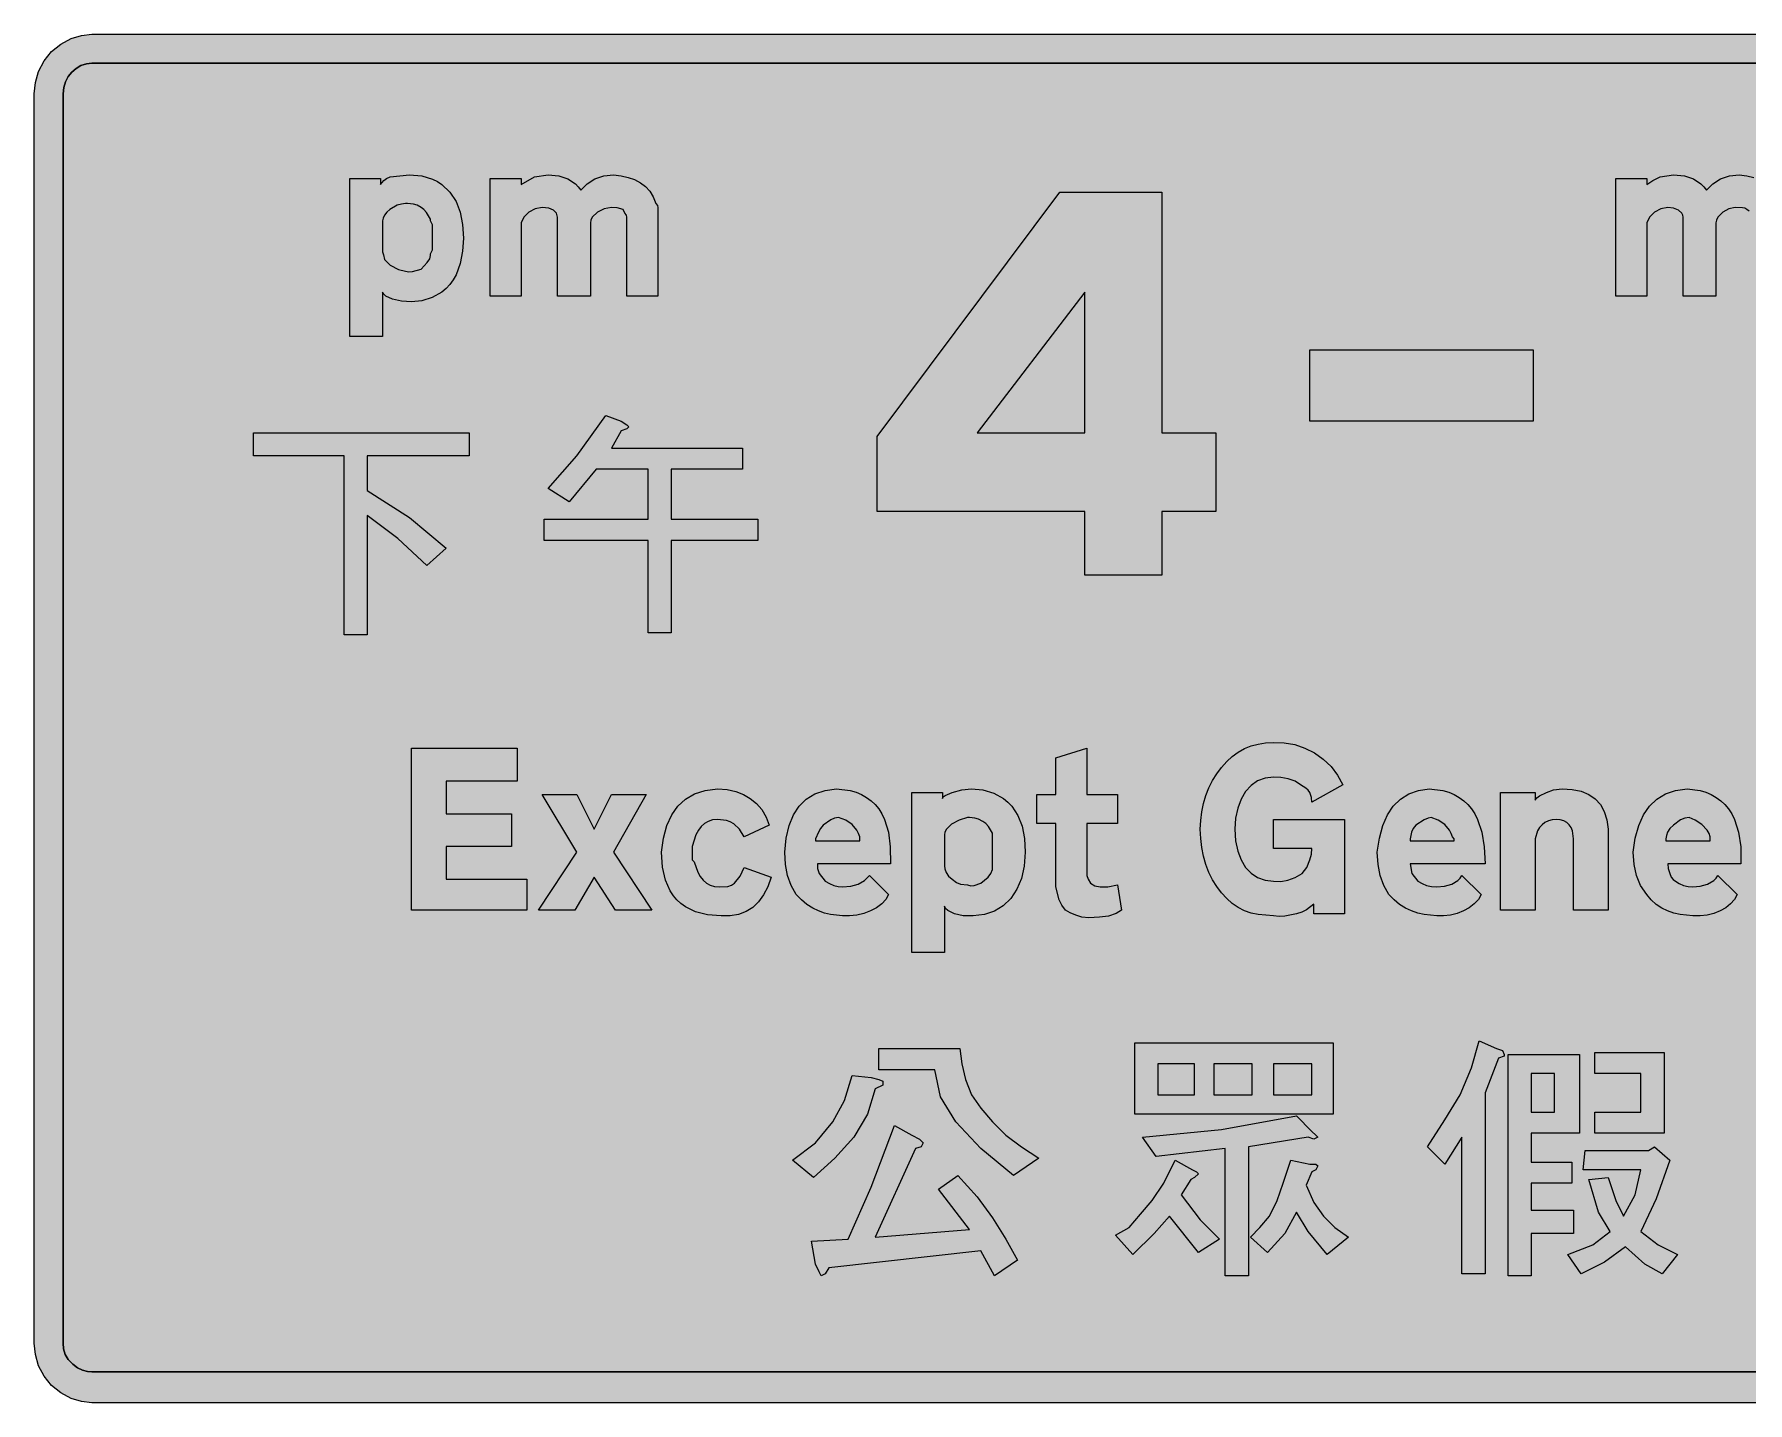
# Model space of a CAD drawing. Header units: metres. Extents: x 23 to 548, y 30 to 244.
# Drawn here: x 23.5 to 290.6, y 30.4 to 243.7 of the extents above; entities that cross this region are included whole.
import ezdxf

# ---------------------------------------------------------------- set-up
doc = ezdxf.new("R2010")
doc.units = ezdxf.units.M
doc.layers.add('FILL_BLACK_000000', color=7, linetype='Continuous', true_color=0x000000)
doc.layers.add('FILL_WHITE_FFFFFF', color=7, linetype='Continuous', true_color=0xffffff)

msp = doc.modelspace()

# ---------------------------------------------------------------- hatches: boundary and pattern name
at = {"layer": 'FILL_BLACK_000000', "true_color": 0x000000}
h = msp.add_hatch(color=7, dxfattribs=at)
h.dxf.hatch_style = 1
h.paths.add_polyline_path([(540.65, 243.47), (542.19, 243.06), (543.95, 242.12), (544.76, 241.58), (545.49, 240.96), (546.11, 240.23), (546.65, 239.42), (547.59, 237.66), (548, 236.12), (548.19, 234.36), (548.19, 39.66), (548.02, 37.87), (547.52, 36.13), (546.67, 34.51), (545.49, 33.06), (544.76, 32.44), (543.95, 31.9), (542.19, 30.96), (540.65, 30.55), (538.89, 30.36), (32.49, 30.36), (30.87, 30.53), (29.23, 31.03), (27.64, 31.88), (26.19, 33.06), (25.01, 34.51), (24.16, 36.13), (23.66, 37.87), (23.49, 39.66), (23.49, 234.36), (23.66, 236.15), (24.16, 237.88), (25.01, 239.51), (26.19, 240.96), (27.64, 242.14), (29.23, 242.99), (30.87, 243.49), (32.49, 243.66), (538.89, 243.66), (540.65, 243.47)])
h.paths.add_polyline_path([(30.77, 238.79), (30.01, 238.35), (29.34, 237.77), (28.78, 237.07), (28.36, 236.25), (28.08, 235.34), (27.99, 234.36), (27.99, 39.66), (28.06, 38.76), (28.29, 37.9), (28.75, 37.09), (29.49, 36.36), (30.21, 35.79), (30.99, 35.42), (31.77, 35.22), (32.49, 35.16), (538.89, 35.16), (539.79, 35.2), (540.69, 35.46), (541.14, 35.56), (541.55, 35.8), (542.19, 36.36), (542.8, 37.09), (543.28, 37.9), (543.58, 38.76), (543.69, 39.66), (543.69, 234.36), (543.58, 235.26), (543.28, 236.12), (542.8, 236.93), (542.19, 237.66), (541.46, 238.27), (540.65, 238.75), (539.79, 239.05), (538.89, 239.16), (32.49, 239.16), (31.61, 239.06), (30.77, 238.79)], flags=16)
h = msp.add_hatch(color=7, dxfattribs=at)
h.dxf.hatch_style = 1
h.paths.add_polyline_path([(89.9, 207.92), (89.25, 206.16), (88.81, 205.38), (88.29, 204.66), (87.69, 204.03), (87.01, 203.48), (85.51, 202.63), (83.9, 202.13), (82.29, 201.96), (80.74, 202.07), (79.36, 202.37), (78.32, 202.85), (77.98, 203.14), (77.79, 203.46), (77.79, 196.56), (72.69, 196.56), (72.69, 221.16), (77.49, 221.16), (77.49, 220.26), (78.01, 220.86), (78.42, 221.19), (78.99, 221.46), (81.99, 221.76), (83.9, 221.59), (85.59, 221.08), (86.35, 220.71), (87.05, 220.24), (88.29, 219.06), (89.25, 217.6), (89.9, 215.91), (90.27, 214), (90.39, 211.86), (90.27, 209.85), (89.9, 207.92)])
h.paths.add_polyline_path([(82.48, 206.68), (83.79, 207.06), (84.76, 208.11), (85.14, 208.66), (85.29, 209.16), (85.29, 209.46), (85.59, 210.06), (85.59, 213.96), (85.29, 214.56), (85.29, 214.86), (84.65, 215.87), (84.24, 216.34), (83.79, 216.66), (83.17, 217.01), (82.63, 217.19), (81.69, 217.26), (81.39, 217.26), (80.72, 217.19), (80.07, 217.01), (78.91, 216.36), (78.45, 215.94), (78.1, 215.49), (77.87, 215.02), (77.79, 214.56), (77.79, 209.76), (77.94, 209.27), (78.09, 208.56), (78.99, 207.66), (80.3, 206.98), (81.39, 206.76), (81.89, 206.64), (82.48, 206.68)], flags=16)
h = msp.add_hatch(color=7, dxfattribs=at)
h.dxf.hatch_style = 1
h.paths.add_polyline_path([(112.34, 216.45), (111.28, 215.91), (110.49, 215.14), (110.27, 214.71), (110.19, 214.26), (110.19, 202.86), (105.09, 202.86), (105.09, 215.16), (104.93, 215.77), (104.45, 216.25), (103.7, 216.55), (102.69, 216.66), (101.58, 216.45), (100.59, 215.91), (99.82, 215.14), (99.39, 214.26), (99.39, 202.86), (94.59, 202.86), (94.59, 221.16), (99.39, 221.16), (99.39, 220.26), (101.49, 221.46), (103.59, 221.76), (105.27, 221.6), (106.7, 221.12), (107.85, 220.37), (108.31, 219.89), (108.69, 219.36), (109.7, 220.37), (110.9, 221.12), (112.28, 221.6), (113.79, 221.76), (114.98, 221.6), (116.09, 221.35), (117.09, 221), (117.99, 220.52), (118.78, 219.92), (119.44, 219.19), (119.98, 218.3), (120.39, 217.26), (120.65, 216.96), (120.69, 216.66), (120.69, 216.06), (120.69, 215.76), (120.69, 202.86), (115.89, 202.86), (115.89, 215.16), (115.85, 215.46), (115.59, 215.76), (115.29, 216.36), (114.39, 216.62), (113.49, 216.66), (112.34, 216.45)])
h = msp.add_hatch(color=7, dxfattribs=at)
h.dxf.hatch_style = 1
h.paths.add_polyline_path([(287.71, 216.45), (286.74, 215.91), (285.99, 215.14), (285.77, 214.71), (285.69, 214.26), (285.69, 202.86), (280.59, 202.86), (280.59, 215.16), (280.54, 215.48), (280.38, 215.77), (279.84, 216.25), (279.07, 216.55), (278.19, 216.66), (277.08, 216.45), (276.09, 215.91), (275.32, 215.14), (274.89, 214.26), (274.89, 202.86), (270.09, 202.86), (270.09, 221.16), (274.89, 221.16), (274.89, 220.26), (275.83, 220.86), (276.99, 221.46), (279.09, 221.76), (280.77, 221.6), (282.2, 221.12), (283.35, 220.37), (283.81, 219.89), (284.19, 219.36), (285.2, 220.37), (286.4, 221.12), (287.78, 221.6), (289.29, 221.76), (290.48, 221.6), (291.59, 221.35), (292.59, 221), (293.49, 220.52), (294.28, 219.92), (294.94, 219.19), (295.48, 218.3), (295.89, 217.26), (296.19, 216.66), (296.19, 216.06), (296.19, 215.76), (296.19, 202.86), (291.39, 202.86), (291.39, 215.16), (291.16, 215.76), (290.88, 216.09), (290.49, 216.36), (290.21, 216.53), (289.81, 216.62), (288.69, 216.66), (287.71, 216.45)])
h = msp.add_hatch(color=7, dxfattribs=at)
h.dxf.hatch_style = 1
h.paths.add_polyline_path([(207.69, 169.26), (199.29, 169.26), (199.29, 159.36), (187.29, 159.36), (187.29, 169.26), (154.89, 169.26), (154.89, 180.96), (183.39, 219.06), (199.29, 219.06), (199.29, 181.56), (207.69, 181.56), (207.69, 169.26)])
h.paths.add_polyline_path([(187.29, 181.56), (187.29, 203.46), (170.49, 181.56), (187.29, 181.56)], flags=16)
h = msp.add_hatch(color=7, dxfattribs=at)
h.dxf.hatch_style = 1
h.paths.add_polyline_path([(222.39, 194.46), (257.19, 194.46), (257.19, 183.36), (222.39, 183.36), (222.39, 194.46)])
h = msp.add_hatch(color=7, dxfattribs=at)
h.dxf.hatch_style = 1
h.paths.add_polyline_path([(108.09, 177.96), (112.59, 184.26), (114.99, 183.36), (115.89, 182.76), (116.19, 182.46), (115.89, 182.16), (114.99, 181.86), (113.49, 179.16), (133.89, 179.16), (133.89, 175.86), (122.79, 175.86), (122.79, 168.06), (136.29, 168.06), (136.29, 164.76), (122.79, 164.76), (122.79, 150.36), (119.19, 150.36), (119.19, 164.76), (102.99, 164.76), (102.99, 168.06), (119.19, 168.06), (119.19, 175.86), (111.09, 175.86), (106.89, 170.76), (103.59, 172.86), (108.09, 177.96)])
h = msp.add_hatch(color=7, dxfattribs=at)
h.dxf.hatch_style = 1
h.paths.add_polyline_path([(91.29, 181.56), (91.29, 177.96), (75.39, 177.96), (75.39, 172.56), (81.99, 168.36), (87.69, 163.56), (84.69, 160.86), (80.19, 165.06), (75.39, 168.66), (75.39, 150.06), (71.79, 150.06), (71.79, 177.96), (57.69, 177.96), (57.69, 181.56), (91.29, 181.56)])
h = msp.add_hatch(color=7, dxfattribs=at)
h.dxf.hatch_style = 1
h.paths.add_polyline_path([(87.69, 111.96), (100.29, 111.96), (100.29, 107.16), (82.29, 107.16), (82.29, 132.36), (98.79, 132.36), (98.79, 127.26), (87.69, 127.26), (87.69, 122.16), (97.89, 122.16), (97.89, 117.06), (87.69, 117.06), (87.69, 111.96)])
h = msp.add_hatch(color=7, dxfattribs=at)
h.dxf.hatch_style = 1
h.paths.add_polyline_path([(192.39, 125.16), (192.39, 120.66), (187.59, 120.66), (187.59, 112.56), (187.78, 111.96), (188.19, 111.36), (188.83, 110.95), (189.69, 110.76), (190.89, 110.76), (192.39, 111.06), (192.99, 107.16), (192.15, 106.59), (191, 106.22), (189.57, 106.02), (187.89, 105.96), (186.82, 106.06), (185.86, 106.34), (185.02, 106.72), (184.29, 107.16), (183.72, 107.89), (183.31, 108.73), (182.79, 110.76), (182.79, 120.66), (179.79, 120.66), (179.79, 125.16), (182.79, 125.16), (182.79, 130.86), (187.59, 132.36), (187.59, 125.16), (192.39, 125.16)])
h = msp.add_hatch(color=7, dxfattribs=at)
h.dxf.hatch_style = 1
h.paths.add_polyline_path([(205.35, 121.11), (205.51, 122.44), (205.78, 123.75), (206.15, 125.01), (206.62, 126.22), (207.19, 127.35), (207.85, 128.41), (208.59, 129.36), (209.41, 130.3), (210.28, 131.11), (211.21, 131.78), (212.19, 132.32), (213.23, 132.74), (214.33, 133.03), (215.48, 133.2), (216.69, 133.26), (218.37, 133.23), (220.02, 132.95), (221.61, 132.41), (223.1, 131.65), (224.47, 130.67), (225.68, 129.51), (226.69, 128.16), (227.49, 126.66), (222.69, 123.96), (222.65, 124.71), (222.39, 125.46), (222.11, 125.86), (221.75, 126.17), (220.89, 126.66), (220.06, 127.23), (219.01, 127.6), (217.85, 127.8), (216.69, 127.86), (215.4, 127.71), (214.23, 127.27), (213.21, 126.56), (212.34, 125.61), (211.64, 124.43), (211.12, 123.05), (210.8, 121.49), (210.69, 119.76), (210.8, 117.95), (211.12, 116.34), (211.64, 114.96), (212.34, 113.8), (213.21, 112.88), (214.23, 112.21), (215.4, 111.8), (216.69, 111.66), (217.82, 111.59), (218.94, 111.81), (220.06, 112.25), (221.19, 112.86), (221.9, 113.8), (222.39, 114.96), (222.65, 115.86), (222.69, 116.76), (216.69, 116.76), (216.69, 121.26), (227.79, 121.26), (227.79, 106.56), (222.99, 106.56), (222.99, 108.06), (221.86, 107.2), (221.13, 106.84), (220.29, 106.56), (218.49, 106.18), (217.59, 106.14), (216.69, 106.26), (214.33, 106.44), (213.23, 106.69), (212.19, 107.05), (211.21, 107.53), (210.28, 108.16), (209.41, 108.93), (208.59, 109.86), (207.85, 110.81), (207.19, 111.87), (206.62, 113.02), (206.15, 114.25), (205.78, 115.55), (205.51, 116.91), (205.35, 118.31), (205.29, 119.76), (205.35, 121.11)])
h = msp.add_hatch(color=7, dxfattribs=at)
h.dxf.hatch_style = 1
h.paths.add_polyline_path([(131.5, 125.95), (132.88, 125.65), (134.08, 125.17), (135.09, 124.56), (136.11, 123.78), (136.93, 122.8), (137.58, 121.65), (138.09, 120.36), (134.19, 118.56), (133.45, 119.74), (132.54, 120.58), (132, 120.88), (131.41, 121.09), (129.99, 121.26), (129.24, 121.19), (128.58, 120.98), (127.99, 120.64), (127.48, 120.17), (127.03, 119.58), (126.66, 118.86), (126.09, 117.06), (126.09, 116.16), (126.09, 114.96), (126.39, 114.66), (126.96, 113.04), (127.33, 112.37), (127.78, 111.81), (128.29, 111.36), (128.88, 111.03), (129.54, 110.83), (130.29, 110.76), (131.6, 110.83), (132.19, 111.01), (132.69, 111.36), (133.55, 112.45), (134.19, 113.76), (138.39, 112.26), (137.87, 110.78), (137.21, 109.51), (136.42, 108.44), (135.5, 107.57), (134.46, 106.92), (133.29, 106.48), (132, 106.26), (130.59, 106.26), (128.47, 106.41), (126.61, 106.88), (125.01, 107.65), (124.32, 108.15), (123.69, 108.73), (123.13, 109.39), (122.65, 110.13), (121.9, 111.83), (121.44, 113.84), (121.29, 116.16), (121.61, 118.38), (122.14, 120.32), (122.88, 121.98), (123.84, 123.36), (125.02, 124.46), (126.44, 125.27), (128.09, 125.81), (129.99, 126.06), (131.5, 125.95)])
h = msp.add_hatch(color=7, dxfattribs=at)
h.dxf.hatch_style = 1
h.paths.add_polyline_path([(145.63, 113.61), (145.89, 112.86), (146.79, 111.66), (147.46, 111.27), (148.14, 110.98), (148.82, 110.82), (149.49, 110.76), (150.78, 110.87), (151.93, 111.21), (152.91, 111.77), (153.69, 112.56), (156.69, 109.56), (156.25, 108.8), (155.61, 108.12), (154.81, 107.51), (153.88, 107.01), (152.85, 106.62), (151.75, 106.35), (150.62, 106.23), (149.49, 106.26), (147.65, 106.44), (146.71, 106.67), (145.78, 107.01), (144.86, 107.46), (143.96, 108.03), (143.1, 108.73), (142.29, 109.56), (141.5, 110.97), (140.94, 112.52), (140.6, 114.24), (140.49, 116.16), (140.71, 118.38), (141.17, 120.32), (141.84, 121.98), (142.74, 123.36), (143.86, 124.46), (145.21, 125.27), (146.79, 125.81), (148.59, 126.06), (150.69, 125.78), (151.62, 125.51), (152.48, 125.16), (153.26, 124.72), (153.96, 124.2), (154.6, 123.6), (155.15, 122.91), (155.64, 122.14), (156.05, 121.28), (156.65, 119.31), (156.96, 117), (156.99, 114.36), (145.59, 114.36), (145.63, 113.61)])
h.paths.add_polyline_path([(152.19, 118.26), (152.19, 118.56), (152.02, 119.11), (151.76, 119.62), (150.99, 120.51), (150, 121.18), (148.89, 121.56), (148.26, 121.46), (147.69, 121.19), (146.49, 120.36), (146.09, 119.86), (145.78, 119.31), (145.29, 118.26), (145.29, 117.96), (152.19, 117.96), (152.19, 118.26)], flags=16)
h = msp.add_hatch(color=7, dxfattribs=at)
h.dxf.hatch_style = 1
h.paths.add_polyline_path([(177.4, 112.08), (176.69, 110.39), (175.74, 108.96), (174.56, 107.81), (173.18, 106.96), (171.62, 106.44), (169.89, 106.26), (168.34, 106.24), (166.96, 106.56), (165.92, 107.1), (165.58, 107.42), (165.39, 107.76), (165.39, 100.56), (160.29, 100.56), (160.29, 125.46), (165.09, 125.46), (165.09, 124.56), (165.2, 124.79), (165.5, 125.01), (166.59, 125.46), (168.09, 125.87), (169.59, 126.06), (171.38, 125.89), (173.08, 125.38), (174.61, 124.54), (175.29, 123.99), (175.89, 123.36), (176.85, 121.9), (177.5, 120.21), (177.87, 118.3), (177.99, 116.16), (177.84, 114.01), (177.4, 112.08)])
h.paths.add_polyline_path([(170.04, 110.98), (171.09, 111.36), (172.22, 112.3), (172.61, 112.84), (172.89, 113.46), (172.89, 114.06), (172.89, 114.36), (172.89, 118.26), (172.89, 118.86), (172.89, 119.16), (172.25, 120.17), (171.84, 120.64), (171.39, 120.96), (170.72, 121.31), (170.11, 121.49), (169.29, 121.56), (168.99, 121.56), (167.67, 121.18), (166.51, 120.55), (165.7, 119.75), (165.47, 119.31), (165.39, 118.86), (165.39, 114.06), (165.45, 113.56), (165.65, 113.01), (166.02, 112.46), (166.59, 111.96), (167.26, 111.44), (167.9, 111.17), (168.99, 111.06), (169.49, 110.94), (170.04, 110.98)], flags=16)
h = msp.add_hatch(color=7, dxfattribs=at)
h.dxf.hatch_style = 1
h.paths.add_polyline_path([(238.29, 112.86), (239.19, 111.66), (239.87, 111.27), (240.58, 110.98), (241.34, 110.82), (242.19, 110.76), (243.35, 110.87), (244.48, 111.21), (245.44, 111.77), (245.81, 112.14), (246.09, 112.56), (249.09, 109.56), (248.65, 108.8), (248.01, 108.12), (247.22, 107.51), (246.31, 107.01), (245.32, 106.62), (244.28, 106.35), (243.22, 106.23), (242.19, 106.26), (240.17, 106.44), (239.18, 106.67), (238.21, 107.01), (237.27, 107.46), (236.37, 108.03), (235.5, 108.73), (234.69, 109.56), (233.9, 110.97), (233.34, 112.52), (233, 114.24), (232.89, 116.16), (233.21, 118.38), (233.73, 120.32), (234.45, 121.98), (235.36, 123.36), (236.48, 124.46), (237.78, 125.27), (239.29, 125.81), (240.99, 126.06), (243.09, 125.78), (244.02, 125.51), (244.88, 125.16), (245.67, 124.72), (246.38, 124.2), (247.02, 123.6), (247.59, 122.91), (248.09, 122.14), (248.52, 121.28), (249.17, 119.31), (249.56, 117), (249.69, 114.36), (237.99, 114.36), (238.29, 112.86)])
h.paths.add_polyline_path([(244.89, 118.26), (244.59, 118.56), (244.42, 119.11), (244.16, 119.62), (243.39, 120.51), (242.4, 121.18), (241.29, 121.56), (240.79, 121.46), (240.2, 121.19), (238.89, 120.36), (238.5, 119.86), (238.21, 119.31), (237.99, 118.26), (237.99, 117.96), (244.89, 117.96), (244.89, 118.26)], flags=16)
h = msp.add_hatch(color=7, dxfattribs=at)
h.dxf.hatch_style = 1
h.paths.add_polyline_path([(263.49, 107.16), (263.49, 117.66), (263.49, 117.96), (263.49, 118.26), (263.32, 119.49), (263.11, 120), (262.82, 120.43), (262.44, 120.79), (261.97, 121.04), (261.42, 121.2), (260.79, 121.26), (260.14, 121.2), (259.56, 121.04), (259.03, 120.79), (258.58, 120.43), (258.19, 120), (257.88, 119.49), (257.49, 118.26), (257.49, 107.16), (252.09, 107.16), (252.09, 125.46), (257.49, 125.46), (257.49, 124.26), (257.77, 124.66), (258.16, 124.97), (259.29, 125.46), (260.38, 125.87), (261.69, 126.06), (263.28, 125.96), (264.67, 125.67), (265.87, 125.17), (266.86, 124.48), (267.67, 123.6), (268.27, 122.52), (268.68, 121.24), (268.89, 119.76), (268.89, 119.46), (268.89, 107.16), (263.49, 107.16)])
h = msp.add_hatch(color=7, dxfattribs=at)
h.dxf.hatch_style = 1
h.paths.add_polyline_path([(278.23, 113.61), (278.49, 112.86), (278.72, 112.26), (279, 111.93), (279.39, 111.66), (279.94, 111.27), (280.63, 110.98), (281.37, 110.82), (282.09, 110.76), (283.25, 110.87), (284.38, 111.21), (285.34, 111.77), (285.71, 112.14), (285.99, 112.56), (288.99, 109.56), (288.56, 108.8), (287.95, 108.12), (287.2, 107.51), (286.33, 107.01), (285.35, 106.62), (284.31, 106.35), (283.21, 106.23), (282.09, 106.26), (280.08, 106.44), (279.1, 106.67), (278.15, 107.01), (277.25, 107.46), (276.39, 108.03), (275.61, 108.73), (274.89, 109.56), (273.93, 110.97), (273.28, 112.52), (272.91, 114.24), (272.79, 116.16), (273.11, 118.38), (273.64, 120.32), (274.37, 121.98), (275.3, 123.36), (276.45, 124.46), (277.81, 125.27), (279.39, 125.81), (281.19, 126.06), (283.2, 125.78), (284.11, 125.51), (284.95, 125.16), (285.72, 124.72), (286.43, 124.2), (287.07, 123.6), (287.64, 122.91), (288.14, 122.14), (288.57, 121.28), (289.21, 119.31), (289.55, 117), (289.59, 114.36), (278.19, 114.36), (278.23, 113.61)])
h.paths.add_polyline_path([(284.79, 118.26), (284.79, 118.56), (284.61, 119.11), (284.32, 119.62), (283.48, 120.51), (282.47, 121.18), (281.49, 121.56), (280.82, 121.46), (280.18, 121.19), (279.09, 120.36), (278.52, 119.86), (278.15, 119.31), (277.95, 118.76), (277.89, 118.26), (277.89, 117.96), (284.79, 117.96), (284.79, 118.26)], flags=16)
h = msp.add_hatch(color=7, dxfattribs=at)
h.dxf.hatch_style = 1
h.paths.add_polyline_path([(118.89, 125.16), (113.79, 116.16), (119.79, 107.16), (114.09, 107.16), (110.79, 112.26), (107.79, 107.16), (102.09, 107.16), (108.09, 116.16), (102.69, 125.16), (108.09, 125.16), (110.79, 119.76), (113.49, 125.16), (118.89, 125.16)])
h = msp.add_hatch(color=7, dxfattribs=at)
h.dxf.hatch_style = 1
h.paths.add_polyline_path([(167.79, 85.56), (168.09, 83.16), (168.69, 80.76), (169.59, 78.36), (171.09, 76.26), (172.89, 74.16), (174.99, 72.06), (177.39, 70.26), (180.09, 68.46), (176.19, 65.76), (171.09, 69.96), (167.19, 74.16), (164.79, 78.06), (163.89, 82.26), (155.19, 82.26), (155.19, 85.56), (167.79, 85.56)])
h = msp.add_hatch(color=7, dxfattribs=at)
h.dxf.hatch_style = 1
h.paths.add_polyline_path([(195.09, 86.46), (225.99, 86.46), (225.99, 75.36), (195.09, 75.36), (195.09, 86.46)])
h.paths.add_polyline_path([(198.69, 78.36), (204.39, 78.36), (204.39, 83.16), (198.69, 83.16), (198.69, 78.36)], flags=16)
h.paths.add_polyline_path([(207.39, 83.16), (207.39, 78.36), (213.39, 78.36), (213.39, 83.16), (207.39, 83.16)], flags=16)
h.paths.add_polyline_path([(222.69, 83.16), (216.69, 83.16), (216.69, 78.36), (222.69, 78.36), (222.69, 83.16)], flags=16)
h = msp.add_hatch(color=7, dxfattribs=at)
h.dxf.hatch_style = 1
h.paths.add_polyline_path([(252.39, 85.26), (252.69, 84.66), (252.69, 84.36), (251.79, 84.06), (249.69, 78.66), (249.69, 50.46), (246.09, 50.46), (246.09, 71.76), (243.39, 67.56), (240.69, 70.26), (243.39, 74.46), (245.79, 78.36), (247.59, 82.56), (248.79, 86.76), (251.49, 85.56), (252.39, 85.26)])
h = msp.add_hatch(color=7, dxfattribs=at)
h.dxf.hatch_style = 1
h.paths.add_polyline_path([(264.39, 72.36), (256.89, 72.36), (256.89, 67.86), (263.19, 67.86), (263.19, 64.56), (256.89, 64.56), (256.89, 60.36), (263.49, 60.36), (263.49, 56.76), (256.89, 56.76), (256.89, 50.16), (253.29, 50.16), (253.29, 84.66), (264.39, 84.66), (264.39, 72.36)])
h.paths.add_polyline_path([(260.49, 81.66), (256.89, 81.66), (256.89, 75.66), (260.49, 75.66), (260.49, 81.66)], flags=16)
h = msp.add_hatch(color=7, dxfattribs=at)
h.dxf.hatch_style = 1
h.paths.add_polyline_path([(277.59, 84.96), (277.59, 72.36), (266.79, 72.36), (266.79, 75.66), (273.99, 75.66), (273.99, 81.66), (266.79, 81.66), (266.79, 84.96), (277.59, 84.96)])
h = msp.add_hatch(color=7, dxfattribs=at)
h.dxf.hatch_style = 1
h.paths.add_polyline_path([(155.19, 80.76), (155.79, 80.46), (155.79, 79.86), (154.59, 79.26), (153.39, 75.36), (151.29, 71.76), (148.29, 68.46), (144.99, 65.46), (141.69, 68.16), (145.29, 70.86), (147.99, 74.16), (149.79, 77.46), (150.99, 81.36), (153.99, 81.06), (155.19, 80.76)])
h = msp.add_hatch(color=7, dxfattribs=at)
h.dxf.hatch_style = 1
h.paths.add_polyline_path([(208.59, 72.96), (220.29, 75.06), (222.69, 72.66), (223.29, 72.06), (223.59, 71.76), (222.99, 71.46), (222.09, 71.76), (212.79, 70.26), (212.79, 50.16), (209.19, 50.16), (209.19, 69.96), (198.39, 68.76), (196.29, 71.76), (208.59, 72.96)])
h = msp.add_hatch(color=7, dxfattribs=at)
h.dxf.hatch_style = 1
h.paths.add_polyline_path([(161.49, 71.46), (162.09, 70.86), (161.79, 70.26), (160.89, 69.96), (154.59, 56.16), (169.29, 57.36), (164.49, 63.66), (167.49, 65.76), (170.49, 62.46), (172.89, 59.16), (174.99, 55.86), (176.79, 52.56), (173.19, 50.16), (171.09, 54.06), (147.39, 51.36), (146.79, 50.46), (146.19, 50.16), (145.89, 50.76), (145.29, 51.96), (144.69, 55.56), (150.39, 55.86), (153.99, 63.96), (157.59, 73.56), (160.29, 72.06), (161.49, 71.46)])
h = msp.add_hatch(color=7, dxfattribs=at)
h.dxf.hatch_style = 1
h.paths.add_polyline_path([(275.19, 69.66), (276.09, 70.26), (278.49, 68.16), (276.39, 62.16), (273.99, 57.06), (276.69, 54.96), (279.69, 53.46), (277.29, 50.46), (274.59, 51.96), (271.59, 54.66), (268.29, 52.26), (264.69, 50.46), (262.59, 53.46), (266.49, 54.96), (269.19, 57.06), (267.39, 60.06), (265.89, 65.16), (268.89, 65.46), (270.09, 61.86), (271.29, 59.46), (273.09, 62.76), (273.99, 66.66), (264.99, 66.66), (265.29, 69.66), (275.19, 69.66)])
h = msp.add_hatch(color=7, dxfattribs=at)
h.dxf.hatch_style = 1
h.paths.add_polyline_path([(204.09, 66.66), (204.69, 66.36), (204.99, 66.06), (204.39, 65.46), (203.79, 65.16), (202.29, 62.76), (205.29, 58.86), (208.29, 55.86), (204.99, 53.76), (200.49, 59.46), (198.09, 56.76), (194.79, 53.46), (192.09, 56.46), (194.19, 57.66), (195.99, 59.76), (197.79, 61.86), (199.59, 64.56), (201.39, 68.16), (204.09, 66.66)])
h = msp.add_hatch(color=7, dxfattribs=at)
h.dxf.hatch_style = 1
h.paths.add_polyline_path([(222.39, 67.56), (223.29, 67.56), (223.59, 67.26), (223.29, 66.66), (222.69, 66.36), (221.79, 64.26), (222.99, 61.56), (224.49, 59.46), (226.29, 57.66), (228.39, 56.16), (225.09, 53.46), (222.09, 57.06), (220.29, 60.06), (218.49, 56.76), (215.79, 53.76), (213.09, 56.16), (214.59, 57.66), (216.09, 59.46), (217.29, 61.86), (218.19, 64.56), (219.39, 68.16), (222.39, 67.56)])
at = {"layer": 'FILL_WHITE_FFFFFF', "true_color": 0xffffff}
h = msp.add_hatch(color=7, dxfattribs=at)
h.dxf.hatch_style = 1
h.paths.add_polyline_path([(538.89, 239.16), (539.79, 238.97), (540.69, 238.56), (541.14, 238.5), (541.55, 238.33), (541.91, 238.05), (542.19, 237.66), (542.58, 237.38), (542.86, 237.02), (543.03, 236.61), (543.09, 236.16), (543.5, 235.26), (543.69, 234.36), (543.69, 39.66), (543.58, 38.76), (543.28, 37.9), (542.8, 37.09), (542.19, 36.36), (541.55, 35.8), (541.14, 35.56), (540.69, 35.46), (539.79, 35.2), (538.89, 35.16), (32.49, 35.16), (31.77, 35.22), (30.99, 35.42), (30.21, 35.79), (29.49, 36.36), (28.78, 37.11), (28.29, 37.86), (28.03, 38.76), (27.99, 39.66), (27.99, 234.36), (28.08, 235.34), (28.36, 236.25), (28.78, 237.07), (29.34, 237.77), (30.01, 238.35), (30.77, 238.79), (31.61, 239.06), (32.49, 239.16), (538.89, 239.16)])

# ---------------------------------------------------------------- linework, layer by layer
at = {"layer": 'FILL_BLACK_000000', "lineweight": 0, "true_color": 0x000000}
for points in [[(538.89, 30.36), (32.49, 30.36), (30.87, 30.53), (29.23, 31.03), (27.64, 31.88), (26.19, 33.06), (25.01, 34.51), (24.16, 36.13), (23.66, 37.87), (23.49, 39.66), (23.49, 234.36), (23.66, 236.15), (24.16, 237.88), (25.01, 239.51), (26.19, 240.96), (27.64, 242.14), (29.23, 242.99), (30.87, 243.49), (32.49, 243.66), (538.89, 243.66)], [(538.89, 239.16), (32.49, 239.16), (31.61, 239.06), (30.77, 238.79), (30.01, 238.35), (29.34, 237.77), (28.78, 237.07), (28.36, 236.25), (28.08, 235.34), (27.99, 234.36), (27.99, 39.66), (28.06, 38.76), (28.29, 37.9), (28.75, 37.09), (29.49, 36.36), (30.21, 35.79), (30.99, 35.42), (31.77, 35.22), (32.49, 35.16), (538.89, 35.16)], [(290.88, 216.09), (290.49, 216.36), (290.21, 216.53), (289.81, 216.62), (288.69, 216.66), (287.71, 216.45), (286.74, 215.91), (285.99, 215.14), (285.77, 214.71), (285.69, 214.26), (285.69, 202.86), (280.59, 202.86), (280.59, 215.16), (280.54, 215.48), (280.38, 215.77), (279.84, 216.25), (279.07, 216.55), (278.19, 216.66), (277.08, 216.45), (276.09, 215.91), (275.32, 215.14), (274.89, 214.26), (274.89, 202.86), (270.09, 202.86), (270.09, 221.16), (274.89, 221.16), (274.89, 220.26), (275.83, 220.86), (276.99, 221.46), (279.09, 221.76), (280.77, 221.6), (282.2, 221.12), (283.35, 220.37), (283.81, 219.89), (284.19, 219.36), (285.2, 220.37), (286.4, 221.12), (287.78, 221.6), (289.29, 221.76), (290.48, 221.6), (291.59, 221.35)]]:
    msp.add_lwpolyline(points, dxfattribs=at)
for points in [[(89.9, 207.92), (89.25, 206.16), (88.81, 205.38), (88.29, 204.66), (87.69, 204.03), (87.01, 203.48), (85.51, 202.63), (83.9, 202.13), (82.29, 201.96), (80.74, 202.07), (79.36, 202.37), (78.32, 202.85), (77.98, 203.14), (77.79, 203.46), (77.79, 196.56), (72.69, 196.56), (72.69, 221.16), (77.49, 221.16), (77.49, 220.26), (78.01, 220.86), (78.42, 221.19), (78.99, 221.46), (81.99, 221.76), (83.9, 221.59), (85.59, 221.08), (86.35, 220.71), (87.05, 220.24), (88.29, 219.06), (89.25, 217.6), (89.9, 215.91), (90.27, 214), (90.39, 211.86), (90.27, 209.85)], [(112.34, 216.45), (111.28, 215.91), (110.49, 215.14), (110.27, 214.71), (110.19, 214.26), (110.19, 202.86), (105.09, 202.86), (105.09, 215.16), (104.93, 215.77), (104.45, 216.25), (103.7, 216.55), (102.69, 216.66), (101.58, 216.45), (100.59, 215.91), (99.82, 215.14), (99.39, 214.26), (99.39, 202.86), (94.59, 202.86), (94.59, 221.16), (99.39, 221.16), (99.39, 220.26), (101.49, 221.46), (103.59, 221.76), (105.27, 221.6), (106.7, 221.12), (107.85, 220.37), (108.31, 219.89), (108.69, 219.36), (109.7, 220.37), (110.9, 221.12), (112.28, 221.6), (113.79, 221.76), (114.98, 221.6), (116.09, 221.35), (117.09, 221), (117.99, 220.52), (118.78, 219.92), (119.44, 219.19), (119.98, 218.3), (120.39, 217.26), (120.65, 216.96), (120.69, 216.66), (120.69, 216.06), (120.69, 215.76), (120.69, 202.86), (115.89, 202.86), (115.89, 215.16), (115.85, 215.46), (115.59, 215.76), (115.29, 216.36), (114.39, 216.62), (113.49, 216.66)], [(82.48, 206.68), (83.79, 207.06), (84.76, 208.11), (85.14, 208.66), (85.29, 209.16), (85.29, 209.46), (85.59, 210.06), (85.59, 213.96), (85.29, 214.56), (85.29, 214.86), (84.65, 215.87), (84.24, 216.34), (83.79, 216.66), (83.17, 217.01), (82.63, 217.19), (81.69, 217.26), (81.39, 217.26), (80.72, 217.19), (80.07, 217.01), (78.91, 216.36), (78.45, 215.94), (78.1, 215.49), (77.87, 215.02), (77.79, 214.56), (77.79, 209.76), (77.94, 209.27), (78.09, 208.56), (78.99, 207.66), (80.3, 206.98), (81.39, 206.76), (81.89, 206.64)], [(207.69, 169.26), (199.29, 169.26), (199.29, 159.36), (187.29, 159.36), (187.29, 169.26), (154.89, 169.26), (154.89, 180.96), (183.39, 219.06), (199.29, 219.06), (199.29, 181.56), (207.69, 181.56)], [(187.29, 181.56), (187.29, 203.46), (170.49, 181.56)], [(222.39, 194.46), (257.19, 194.46), (257.19, 183.36), (222.39, 183.36)], [(108.09, 177.96), (112.59, 184.26), (114.99, 183.36), (115.89, 182.76), (116.19, 182.46), (115.89, 182.16), (114.99, 181.86), (113.49, 179.16), (133.89, 179.16), (133.89, 175.86), (122.79, 175.86), (122.79, 168.06), (136.29, 168.06), (136.29, 164.76), (122.79, 164.76), (122.79, 150.36), (119.19, 150.36), (119.19, 164.76), (102.99, 164.76), (102.99, 168.06), (119.19, 168.06), (119.19, 175.86), (111.09, 175.86), (106.89, 170.76), (103.59, 172.86)], [(91.29, 181.56), (91.29, 177.96), (75.39, 177.96), (75.39, 172.56), (81.99, 168.36), (87.69, 163.56), (84.69, 160.86), (80.19, 165.06), (75.39, 168.66), (75.39, 150.06), (71.79, 150.06), (71.79, 177.96), (57.69, 177.96), (57.69, 181.56)], [(87.69, 111.96), (100.29, 111.96), (100.29, 107.16), (82.29, 107.16), (82.29, 132.36), (98.79, 132.36), (98.79, 127.26), (87.69, 127.26), (87.69, 122.16), (97.89, 122.16), (97.89, 117.06), (87.69, 117.06)], [(192.39, 125.16), (192.39, 120.66), (187.59, 120.66), (187.59, 112.56), (187.78, 111.96), (188.19, 111.36), (188.83, 110.95), (189.69, 110.76), (190.89, 110.76), (192.39, 111.06), (192.99, 107.16), (192.15, 106.59), (191, 106.22), (189.57, 106.02), (187.89, 105.96), (186.82, 106.06), (185.86, 106.34), (185.02, 106.72), (184.29, 107.16), (183.72, 107.89), (183.31, 108.73), (182.79, 110.76), (182.79, 120.66), (179.79, 120.66), (179.79, 125.16), (182.79, 125.16), (182.79, 130.86), (187.59, 132.36), (187.59, 125.16)], [(205.35, 121.11), (205.51, 122.44), (205.78, 123.75), (206.15, 125.01), (206.62, 126.22), (207.19, 127.35), (207.85, 128.41), (208.59, 129.36), (209.41, 130.3), (210.28, 131.11), (211.21, 131.78), (212.19, 132.32), (213.23, 132.74), (214.33, 133.03), (215.48, 133.2), (216.69, 133.26), (218.37, 133.23), (220.02, 132.95), (221.61, 132.41), (223.1, 131.65), (224.47, 130.67), (225.68, 129.51), (226.69, 128.16), (227.49, 126.66), (222.69, 123.96), (222.65, 124.71), (222.39, 125.46), (222.11, 125.86), (221.75, 126.17), (220.89, 126.66), (220.06, 127.23), (219.01, 127.6), (217.85, 127.8), (216.69, 127.86), (215.4, 127.71), (214.23, 127.27), (213.21, 126.56), (212.34, 125.61), (211.64, 124.43), (211.12, 123.05), (210.8, 121.49), (210.69, 119.76), (210.8, 117.95), (211.12, 116.34), (211.64, 114.96), (212.34, 113.8), (213.21, 112.88), (214.23, 112.21), (215.4, 111.8), (216.69, 111.66), (217.82, 111.59), (218.94, 111.81), (220.06, 112.25), (221.19, 112.86), (221.9, 113.8), (222.39, 114.96), (222.65, 115.86), (222.69, 116.76), (216.69, 116.76), (216.69, 121.26), (227.79, 121.26), (227.79, 106.56), (222.99, 106.56), (222.99, 108.06), (221.86, 107.2), (221.13, 106.84), (220.29, 106.56), (218.49, 106.18), (217.59, 106.14), (216.69, 106.26), (214.33, 106.44), (213.23, 106.69), (212.19, 107.05), (211.21, 107.53), (210.28, 108.16), (209.41, 108.93), (208.59, 109.86), (207.85, 110.81), (207.19, 111.87), (206.62, 113.02), (206.15, 114.25), (205.78, 115.55), (205.51, 116.91), (205.35, 118.31), (205.29, 119.76)], [(131.5, 125.95), (132.88, 125.65), (134.08, 125.17), (135.09, 124.56), (136.11, 123.78), (136.93, 122.8), (137.58, 121.65), (138.09, 120.36), (134.19, 118.56), (133.45, 119.74), (132.54, 120.58), (132, 120.88), (131.41, 121.09), (129.99, 121.26), (129.24, 121.19), (128.58, 120.98), (127.99, 120.64), (127.48, 120.17), (127.03, 119.58), (126.66, 118.86), (126.09, 117.06), (126.09, 116.16), (126.09, 114.96), (126.39, 114.66), (126.96, 113.04), (127.33, 112.37), (127.78, 111.81), (128.29, 111.36), (128.88, 111.03), (129.54, 110.83), (130.29, 110.76), (131.6, 110.83), (132.19, 111.01), (132.69, 111.36), (133.55, 112.45), (134.19, 113.76), (138.39, 112.26), (137.87, 110.78), (137.21, 109.51), (136.42, 108.44), (135.5, 107.57), (134.46, 106.92), (133.29, 106.48), (132, 106.26), (130.59, 106.26), (128.47, 106.41), (126.61, 106.88), (125.01, 107.65), (124.32, 108.15), (123.69, 108.73), (123.13, 109.39), (122.65, 110.13), (121.9, 111.83), (121.44, 113.84), (121.29, 116.16), (121.61, 118.38), (122.14, 120.32), (122.88, 121.98), (123.84, 123.36), (125.02, 124.46), (126.44, 125.27), (128.09, 125.81), (129.99, 126.06)], [(145.63, 113.61), (145.89, 112.86), (146.79, 111.66), (147.46, 111.27), (148.14, 110.98), (148.82, 110.82), (149.49, 110.76), (150.78, 110.87), (151.93, 111.21), (152.91, 111.77), (153.69, 112.56), (156.69, 109.56), (156.25, 108.8), (155.61, 108.12), (154.81, 107.51), (153.88, 107.01), (152.85, 106.62), (151.75, 106.35), (150.62, 106.23), (149.49, 106.26), (147.65, 106.44), (146.71, 106.67), (145.78, 107.01), (144.86, 107.46), (143.96, 108.03), (143.1, 108.73), (142.29, 109.56), (141.5, 110.97), (140.94, 112.52), (140.6, 114.24), (140.49, 116.16), (140.71, 118.38), (141.17, 120.32), (141.84, 121.98), (142.74, 123.36), (143.86, 124.46), (145.21, 125.27), (146.79, 125.81), (148.59, 126.06), (150.69, 125.78), (151.62, 125.51), (152.48, 125.16), (153.26, 124.72), (153.96, 124.2), (154.6, 123.6), (155.15, 122.91), (155.64, 122.14), (156.05, 121.28), (156.65, 119.31), (156.96, 117), (156.99, 114.36), (145.59, 114.36)], [(177.4, 112.08), (176.69, 110.39), (175.74, 108.96), (174.56, 107.81), (173.18, 106.96), (171.62, 106.44), (169.89, 106.26), (168.34, 106.24), (166.96, 106.56), (165.92, 107.1), (165.58, 107.42), (165.39, 107.76), (165.39, 100.56), (160.29, 100.56), (160.29, 125.46), (165.09, 125.46), (165.09, 124.56), (165.2, 124.79), (165.5, 125.01), (166.59, 125.46), (168.09, 125.87), (169.59, 126.06), (171.38, 125.89), (173.08, 125.38), (174.61, 124.54), (175.29, 123.99), (175.89, 123.36), (176.85, 121.9), (177.5, 120.21), (177.87, 118.3), (177.99, 116.16), (177.84, 114.01)], [(238.29, 112.86), (239.19, 111.66), (239.87, 111.27), (240.58, 110.98), (241.34, 110.82), (242.19, 110.76), (243.35, 110.87), (244.48, 111.21), (245.44, 111.77), (245.81, 112.14), (246.09, 112.56), (249.09, 109.56), (248.65, 108.8), (248.01, 108.12), (247.22, 107.51), (246.31, 107.01), (245.32, 106.62), (244.28, 106.35), (243.22, 106.23), (242.19, 106.26), (240.17, 106.44), (239.18, 106.67), (238.21, 107.01), (237.27, 107.46), (236.37, 108.03), (235.5, 108.73), (234.69, 109.56), (233.9, 110.97), (233.34, 112.52), (233, 114.24), (232.89, 116.16), (233.21, 118.38), (233.73, 120.32), (234.45, 121.98), (235.36, 123.36), (236.48, 124.46), (237.78, 125.27), (239.29, 125.81), (240.99, 126.06), (243.09, 125.78), (244.02, 125.51), (244.88, 125.16), (245.67, 124.72), (246.38, 124.2), (247.02, 123.6), (247.59, 122.91), (248.09, 122.14), (248.52, 121.28), (249.17, 119.31), (249.56, 117), (249.69, 114.36), (237.99, 114.36)], [(263.49, 107.16), (263.49, 117.66), (263.49, 117.96), (263.49, 118.26), (263.32, 119.49), (263.11, 120), (262.82, 120.43), (262.44, 120.79), (261.97, 121.04), (261.42, 121.2), (260.79, 121.26), (260.14, 121.2), (259.56, 121.04), (259.03, 120.79), (258.58, 120.43), (258.19, 120), (257.88, 119.49), (257.49, 118.26), (257.49, 107.16), (252.09, 107.16), (252.09, 125.46), (257.49, 125.46), (257.49, 124.26), (257.77, 124.66), (258.16, 124.97), (259.29, 125.46), (260.38, 125.87), (261.69, 126.06), (263.28, 125.96), (264.67, 125.67), (265.87, 125.17), (266.86, 124.48), (267.67, 123.6), (268.27, 122.52), (268.68, 121.24), (268.89, 119.76), (268.89, 119.46), (268.89, 107.16)], [(278.23, 113.61), (278.49, 112.86), (278.72, 112.26), (279, 111.93), (279.39, 111.66), (279.94, 111.27), (280.63, 110.98), (281.37, 110.82), (282.09, 110.76), (283.25, 110.87), (284.38, 111.21), (285.34, 111.77), (285.71, 112.14), (285.99, 112.56), (288.99, 109.56), (288.56, 108.8), (287.95, 108.12), (287.2, 107.51), (286.33, 107.01), (285.35, 106.62), (284.31, 106.35), (283.21, 106.23), (282.09, 106.26), (280.08, 106.44), (279.1, 106.67), (278.15, 107.01), (277.25, 107.46), (276.39, 108.03), (275.61, 108.73), (274.89, 109.56), (273.93, 110.97), (273.28, 112.52), (272.91, 114.24), (272.79, 116.16), (273.11, 118.38), (273.64, 120.32), (274.37, 121.98), (275.3, 123.36), (276.45, 124.46), (277.81, 125.27), (279.39, 125.81), (281.19, 126.06), (283.2, 125.78), (284.11, 125.51), (284.95, 125.16), (285.72, 124.72), (286.43, 124.2), (287.07, 123.6), (287.64, 122.91), (288.14, 122.14), (288.57, 121.28), (289.21, 119.31), (289.55, 117), (289.59, 114.36), (278.19, 114.36)], [(118.89, 125.16), (113.79, 116.16), (119.79, 107.16), (114.09, 107.16), (110.79, 112.26), (107.79, 107.16), (102.09, 107.16), (108.09, 116.16), (102.69, 125.16), (108.09, 125.16), (110.79, 119.76), (113.49, 125.16)], [(152.19, 118.26), (152.19, 118.56), (152.02, 119.11), (151.76, 119.62), (150.99, 120.51), (150, 121.18), (148.89, 121.56), (148.26, 121.46), (147.69, 121.19), (146.49, 120.36), (146.09, 119.86), (145.78, 119.31), (145.29, 118.26), (145.29, 117.96), (152.19, 117.96)], [(170.04, 110.98), (171.09, 111.36), (172.22, 112.3), (172.61, 112.84), (172.89, 113.46), (172.89, 114.06), (172.89, 114.36), (172.89, 118.26), (172.89, 118.86), (172.89, 119.16), (172.25, 120.17), (171.84, 120.64), (171.39, 120.96), (170.72, 121.31), (170.11, 121.49), (169.29, 121.56), (168.99, 121.56), (167.67, 121.18), (166.51, 120.55), (165.7, 119.75), (165.47, 119.31), (165.39, 118.86), (165.39, 114.06), (165.45, 113.56), (165.65, 113.01), (166.02, 112.46), (166.59, 111.96), (167.26, 111.44), (167.9, 111.17), (168.99, 111.06), (169.49, 110.94)], [(244.89, 118.26), (244.59, 118.56), (244.42, 119.11), (244.16, 119.62), (243.39, 120.51), (242.4, 121.18), (241.29, 121.56), (240.79, 121.46), (240.2, 121.19), (238.89, 120.36), (238.5, 119.86), (238.21, 119.31), (237.99, 118.26), (237.99, 117.96), (244.89, 117.96)], [(284.79, 118.26), (284.79, 118.56), (284.61, 119.11), (284.32, 119.62), (283.48, 120.51), (282.47, 121.18), (281.49, 121.56), (280.82, 121.46), (280.18, 121.19), (279.09, 120.36), (278.52, 119.86), (278.15, 119.31), (277.95, 118.76), (277.89, 118.26), (277.89, 117.96), (284.79, 117.96)], [(167.79, 85.56), (168.09, 83.16), (168.69, 80.76), (169.59, 78.36), (171.09, 76.26), (172.89, 74.16), (174.99, 72.06), (177.39, 70.26), (180.09, 68.46), (176.19, 65.76), (171.09, 69.96), (167.19, 74.16), (164.79, 78.06), (163.89, 82.26), (155.19, 82.26), (155.19, 85.56)], [(195.09, 86.46), (225.99, 86.46), (225.99, 75.36), (195.09, 75.36)], [(252.39, 85.26), (252.69, 84.66), (252.69, 84.36), (251.79, 84.06), (249.69, 78.66), (249.69, 50.46), (246.09, 50.46), (246.09, 71.76), (243.39, 67.56), (240.69, 70.26), (243.39, 74.46), (245.79, 78.36), (247.59, 82.56), (248.79, 86.76), (251.49, 85.56)], [(198.69, 78.36), (204.39, 78.36), (204.39, 83.16), (198.69, 83.16)], [(207.39, 83.16), (207.39, 78.36), (213.39, 78.36), (213.39, 83.16)], [(222.69, 83.16), (216.69, 83.16), (216.69, 78.36), (222.69, 78.36)], [(264.39, 72.36), (256.89, 72.36), (256.89, 67.86), (263.19, 67.86), (263.19, 64.56), (256.89, 64.56), (256.89, 60.36), (263.49, 60.36), (263.49, 56.76), (256.89, 56.76), (256.89, 50.16), (253.29, 50.16), (253.29, 84.66), (264.39, 84.66)], [(277.59, 84.96), (277.59, 72.36), (266.79, 72.36), (266.79, 75.66), (273.99, 75.66), (273.99, 81.66), (266.79, 81.66), (266.79, 84.96)], [(155.19, 80.76), (155.79, 80.46), (155.79, 79.86), (154.59, 79.26), (153.39, 75.36), (151.29, 71.76), (148.29, 68.46), (144.99, 65.46), (141.69, 68.16), (145.29, 70.86), (147.99, 74.16), (149.79, 77.46), (150.99, 81.36), (153.99, 81.06)], [(260.49, 81.66), (256.89, 81.66), (256.89, 75.66), (260.49, 75.66)], [(208.59, 72.96), (220.29, 75.06), (222.69, 72.66), (223.29, 72.06), (223.59, 71.76), (222.99, 71.46), (222.09, 71.76), (212.79, 70.26), (212.79, 50.16), (209.19, 50.16), (209.19, 69.96), (198.39, 68.76), (196.29, 71.76)], [(161.49, 71.46), (162.09, 70.86), (161.79, 70.26), (160.89, 69.96), (154.59, 56.16), (169.29, 57.36), (164.49, 63.66), (167.49, 65.76), (170.49, 62.46), (172.89, 59.16), (174.99, 55.86), (176.79, 52.56), (173.19, 50.16), (171.09, 54.06), (147.39, 51.36), (146.79, 50.46), (146.19, 50.16), (145.89, 50.76), (145.29, 51.96), (144.69, 55.56), (150.39, 55.86), (153.99, 63.96), (157.59, 73.56), (160.29, 72.06)], [(275.19, 69.66), (276.09, 70.26), (278.49, 68.16), (276.39, 62.16), (273.99, 57.06), (276.69, 54.96), (279.69, 53.46), (277.29, 50.46), (274.59, 51.96), (271.59, 54.66), (268.29, 52.26), (264.69, 50.46), (262.59, 53.46), (266.49, 54.96), (269.19, 57.06), (267.39, 60.06), (265.89, 65.16), (268.89, 65.46), (270.09, 61.86), (271.29, 59.46), (273.09, 62.76), (273.99, 66.66), (264.99, 66.66), (265.29, 69.66)], [(204.09, 66.66), (204.69, 66.36), (204.99, 66.06), (204.39, 65.46), (203.79, 65.16), (202.29, 62.76), (205.29, 58.86), (208.29, 55.86), (204.99, 53.76), (200.49, 59.46), (198.09, 56.76), (194.79, 53.46), (192.09, 56.46), (194.19, 57.66), (195.99, 59.76), (197.79, 61.86), (199.59, 64.56), (201.39, 68.16)], [(222.39, 67.56), (223.29, 67.56), (223.59, 67.26), (223.29, 66.66), (222.69, 66.36), (221.79, 64.26), (222.99, 61.56), (224.49, 59.46), (226.29, 57.66), (228.39, 56.16), (225.09, 53.46), (222.09, 57.06), (220.29, 60.06), (218.49, 56.76), (215.79, 53.76), (213.09, 56.16), (214.59, 57.66), (216.09, 59.46), (217.29, 61.86), (218.19, 64.56), (219.39, 68.16)]]:
    msp.add_lwpolyline(points, close=True, dxfattribs=at)
at = {"layer": 'FILL_WHITE_FFFFFF', "lineweight": 0, "true_color": 0xffffff}
msp.add_lwpolyline([(538.89, 35.16), (32.49, 35.16), (31.77, 35.22), (30.99, 35.42), (30.21, 35.79), (29.49, 36.36), (28.78, 37.11), (28.29, 37.86), (28.03, 38.76), (27.99, 39.66), (27.99, 234.36), (28.08, 235.34), (28.36, 236.25), (28.78, 237.07), (29.34, 237.77), (30.01, 238.35), (30.77, 238.79), (31.61, 239.06), (32.49, 239.16), (538.89, 239.16)], dxfattribs=at)

doc.saveas('drawing.dxf')
